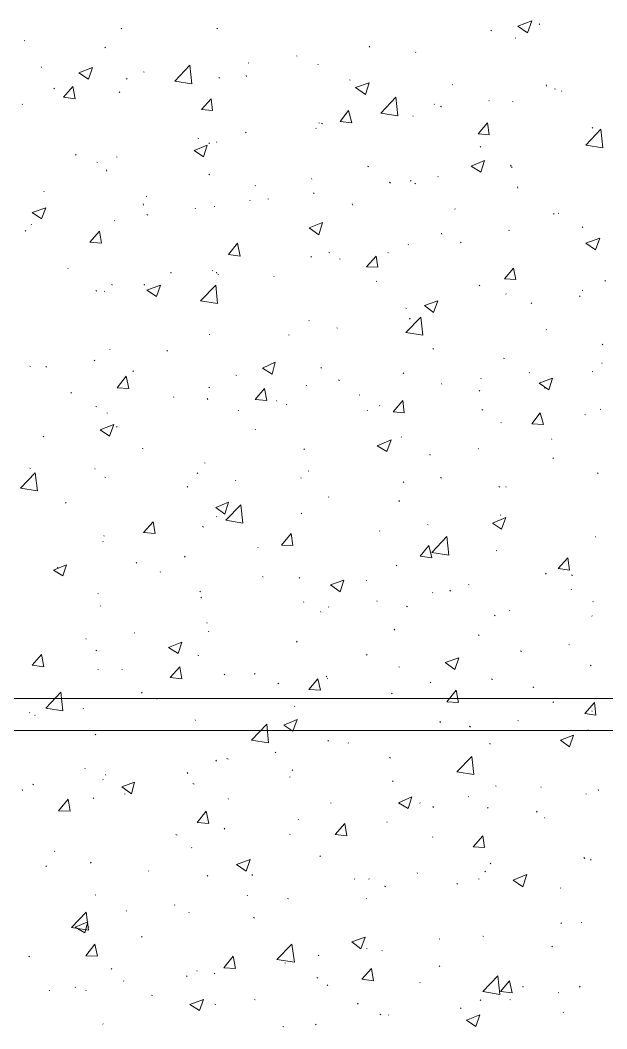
# Model space of a CAD drawing. Header units: millimetres. Extents: x 2928 to 3112, y 1220 to 1280.
# Drawn here: x 2945.226 to 2947.067, y 1246.81 to 1249.974 of the extents above; entities that cross this region are included whole.
import ezdxf

# ---------------------------------------------------------------- set-up
doc = ezdxf.new("R2010")
doc.units = ezdxf.units.MM

msp = doc.modelspace()

# ---------------------------------------------------------------- linework, layer by layer
at = {"color": 253, "linetype": 'Continuous', "lineweight": 5, "true_color": 0x9a9a9a}
for points in [[(2961.2116, 1241.9003), (2942.08633, 1241.9003), (2942.08633, 1247.74538), (2950.25144, 1247.74538), (2950.25144, 1256.61384), (2942.08633, 1256.61384), (2942.08633, 1261.45224), (2961.2116, 1261.45224), (2961.2116, 1249.1904)], [(2941.98633, 1247.84538), (2950.14978, 1247.84538), (2950.14978, 1256.51384), (2941.98633, 1256.51384)]]:
    msp.add_lwpolyline(points, dxfattribs=at)
at = {"color": 92, "linetype": 'Continuous', "lineweight": 13, "true_color": 0x00b800}
for points in [[(2946.78806, 1249.95541), (2946.8314, 1249.97208), (2946.8314, 1249.97208)], [(2946.81806, 1249.93375), (2946.8314, 1249.97208), (2946.8314, 1249.97208)], [(2946.8564, 1249.96041), (2946.85473, 1249.96208), (2946.85473, 1249.96208)], [(2945.54471, 1249.94708), (2945.54304, 1249.94875), (2945.54304, 1249.94875)], [(2945.84472, 1249.94708), (2945.84305, 1249.94875), (2945.84305, 1249.94875)], [(2946.70473, 1249.94041), (2946.70306, 1249.94208), (2946.70306, 1249.94208)], [(2946.78806, 1249.95541), (2946.81806, 1249.93375), (2946.81806, 1249.93375)], [(2945.23971, 1249.90874), (2945.23804, 1249.91041), (2945.23804, 1249.91041)], [(2946.7814, 1249.91708), (2946.77973, 1249.91874), (2946.77973, 1249.91874)], [(2945.49304, 1249.88708), (2945.49138, 1249.88874), (2945.49138, 1249.88874)], [(2946.32306, 1249.88874), (2946.32139, 1249.89208), (2946.32139, 1249.89208)], [(2946.46806, 1249.87208), (2946.46639, 1249.87374), (2946.46639, 1249.87374)], [(2945.71138, 1249.78208), (2945.75805, 1249.83208), (2945.75805, 1249.83208)], [(2945.76471, 1249.77374), (2945.75805, 1249.83208), (2945.75805, 1249.83208)], [(2945.94305, 1249.83874), (2945.94138, 1249.84041), (2945.94138, 1249.84041)], [(2946.09472, 1249.86041), (2946.09305, 1249.86208), (2946.09305, 1249.86208)], [(2946.16139, 1249.83374), (2946.15972, 1249.83541), (2946.15972, 1249.83541)], [(2945.29304, 1249.82541), (2945.29137, 1249.82708), (2945.29137, 1249.82708)], [(2945.40971, 1249.80874), (2945.45304, 1249.82541), (2945.45304, 1249.82541)], [(2945.40971, 1249.80874), (2945.43971, 1249.78874), (2945.43971, 1249.78874)], [(2945.43971, 1249.78874), (2945.45304, 1249.82541), (2945.45304, 1249.82541)], [(2945.61471, 1249.81041), (2945.61305, 1249.81208), (2945.61305, 1249.81208)], [(2945.93638, 1249.79708), (2945.93472, 1249.80041), (2945.93472, 1249.80041)], [(2945.56138, 1249.78874), (2945.55971, 1249.79041), (2945.55971, 1249.79041)], [(2945.71138, 1249.78208), (2945.76471, 1249.77374), (2945.76471, 1249.77374)], [(2945.85138, 1249.79208), (2945.84972, 1249.79374), (2945.84972, 1249.79374)], [(2946.26139, 1249.78541), (2946.25972, 1249.78708), (2946.25972, 1249.78708)], [(2946.27805, 1249.76208), (2946.32139, 1249.77708), (2946.32139, 1249.77708)], [(2946.30972, 1249.74041), (2946.32139, 1249.77708), (2946.32139, 1249.77708)], [(2946.58306, 1249.77041), (2946.58139, 1249.77208), (2946.58139, 1249.77208)], [(2946.87806, 1249.76708), (2946.8764, 1249.77041), (2946.8764, 1249.77041)], [(2945.33304, 1249.75874), (2945.33137, 1249.76041), (2945.33137, 1249.76041)], [(2945.36138, 1249.73208), (2945.39138, 1249.76541), (2945.39138, 1249.76541)], [(2945.39804, 1249.72708), (2945.39138, 1249.76541), (2945.39138, 1249.76541)], [(2945.53804, 1249.74708), (2945.53638, 1249.74874), (2945.53638, 1249.74874)], [(2946.27805, 1249.76208), (2946.30972, 1249.74041), (2946.30972, 1249.74041)], [(2946.9064, 1249.75708), (2946.90306, 1249.75874), (2946.90306, 1249.75874)], [(2946.9264, 1249.75041), (2946.92473, 1249.75208), (2946.92473, 1249.75208)], [(2945.23304, 1249.70874), (2945.23137, 1249.71041), (2945.23137, 1249.71041)], [(2945.36138, 1249.73208), (2945.39804, 1249.72708), (2945.39804, 1249.72708)], [(2945.79471, 1249.69374), (2945.82471, 1249.72708), (2945.82471, 1249.72708)], [(2945.82972, 1249.69041), (2945.82471, 1249.72708), (2945.82471, 1249.72708)], [(2946.35806, 1249.68207), (2946.40472, 1249.73208), (2946.40472, 1249.73208)], [(2946.41139, 1249.67374), (2946.40472, 1249.73208), (2946.40472, 1249.73208)], [(2946.52639, 1249.70874), (2946.52472, 1249.71041), (2946.52472, 1249.71041)], [(2946.69806, 1249.72041), (2946.69639, 1249.72208), (2946.69639, 1249.72208)], [(2946.77306, 1249.71708), (2946.7714, 1249.71874), (2946.7714, 1249.71874)], [(2945.79471, 1249.69374), (2945.82972, 1249.69041), (2945.82972, 1249.69041)], [(2946.22972, 1249.65541), (2946.25639, 1249.69041), (2946.25639, 1249.69041)], [(2946.26639, 1249.65207), (2946.25639, 1249.69041), (2946.25639, 1249.69041)], [(2946.35806, 1249.68207), (2946.41139, 1249.67374), (2946.41139, 1249.67374)], [(2946.54806, 1249.70208), (2946.54473, 1249.70374), (2946.54473, 1249.70374)], [(2946.16472, 1249.65041), (2946.16305, 1249.65207), (2946.16305, 1249.65207)], [(2946.17472, 1249.64874), (2946.17139, 1249.65041), (2946.17139, 1249.65041)], [(2946.22972, 1249.65541), (2946.26639, 1249.65207), (2946.26639, 1249.65207)], [(2946.45972, 1249.67207), (2946.45806, 1249.67374), (2946.45806, 1249.67374)], [(2946.66306, 1249.61707), (2946.69306, 1249.65207), (2946.69306, 1249.65207)], [(2946.69806, 1249.61374), (2946.69306, 1249.65207), (2946.69306, 1249.65207)], [(2945.93472, 1249.62041), (2945.93305, 1249.62207), (2945.93305, 1249.62207)], [(2946.15472, 1249.63374), (2946.15305, 1249.63541), (2946.15305, 1249.63541)], [(2946.66306, 1249.61707), (2946.69806, 1249.61374), (2946.69806, 1249.61374)], [(2947.0014, 1249.58207), (2947.04807, 1249.63207), (2947.04807, 1249.63207)], [(2947.02307, 1249.63541), (2947.0214, 1249.63707), (2947.0214, 1249.63707)], [(2947.05473, 1249.57374), (2947.04807, 1249.63207), (2947.04807, 1249.63207)], [(2945.77138, 1249.56541), (2945.81305, 1249.58207), (2945.81305, 1249.58207)], [(2945.78638, 1249.60207), (2945.78305, 1249.60374), (2945.78305, 1249.60374)], [(2945.80138, 1249.54541), (2945.81305, 1249.58207), (2945.81305, 1249.58207)], [(2945.81971, 1249.58707), (2945.81805, 1249.58874), (2945.81805, 1249.58874)], [(2945.84305, 1249.59041), (2945.84138, 1249.59207), (2945.84138, 1249.59207)], [(2947.0014, 1249.58207), (2947.05473, 1249.57374), (2947.05473, 1249.57374)], [(2945.40138, 1249.55041), (2945.39971, 1249.55207), (2945.39971, 1249.55207)], [(2945.77138, 1249.56541), (2945.80138, 1249.54541), (2945.80138, 1249.54541)], [(2946.67139, 1249.57541), (2946.66973, 1249.57707), (2946.66973, 1249.57707)], [(2945.46804, 1249.52707), (2945.46638, 1249.52874), (2945.46638, 1249.52874)], [(2945.52971, 1249.54374), (2945.52804, 1249.54541), (2945.52804, 1249.54541)], [(2946.64139, 1249.51541), (2946.68306, 1249.53374), (2946.68306, 1249.53374)], [(2946.67139, 1249.49707), (2946.68306, 1249.53374), (2946.68306, 1249.53374)], [(2946.7664, 1249.51541), (2946.76473, 1249.51874), (2946.76473, 1249.51874)], [(2945.49804, 1249.50041), (2945.49638, 1249.50374), (2945.49638, 1249.50374)], [(2945.81971, 1249.48874), (2945.81805, 1249.49041), (2945.81805, 1249.49041)], [(2946.31972, 1249.51374), (2946.31639, 1249.51541), (2946.31639, 1249.51541)], [(2946.64139, 1249.51541), (2946.67139, 1249.49707), (2946.67139, 1249.49707)], [(2946.76973, 1249.51207), (2946.76806, 1249.51374), (2946.76806, 1249.51374)], [(2945.96472, 1249.45374), (2945.96305, 1249.4554), (2945.96305, 1249.4554)], [(2946.14139, 1249.47541), (2946.13972, 1249.47707), (2946.13972, 1249.47707)], [(2946.38806, 1249.46207), (2946.38472, 1249.46541), (2946.38472, 1249.46541)], [(2946.45306, 1249.46874), (2946.45139, 1249.47041), (2946.45139, 1249.47041)], [(2946.46639, 1249.4604), (2946.46472, 1249.46207), (2946.46472, 1249.46207)], [(2946.53806, 1249.48207), (2946.53639, 1249.48374), (2946.53639, 1249.48374)], [(2945.30137, 1249.4354), (2945.29971, 1249.43707), (2945.29971, 1249.43707)], [(2945.62305, 1249.4204), (2945.62138, 1249.42207), (2945.62138, 1249.42207)], [(2946.14805, 1249.4304), (2946.14639, 1249.43207), (2946.14639, 1249.43207)], [(2946.78806, 1249.44707), (2946.7864, 1249.4504), (2946.7864, 1249.4504)], [(2945.61305, 1249.39374), (2945.61138, 1249.39707), (2945.61138, 1249.39707)], [(2945.83638, 1249.38874), (2945.83472, 1249.3904), (2945.83472, 1249.3904)], [(2945.94805, 1249.40707), (2945.94638, 1249.40874), (2945.94638, 1249.40874)], [(2946.00472, 1249.41207), (2946.00305, 1249.41374), (2946.00305, 1249.41374)], [(2946.26972, 1249.39374), (2946.26805, 1249.39707), (2946.26805, 1249.39707)], [(2945.26304, 1249.3704), (2945.30637, 1249.3854), (2945.30637, 1249.3854)], [(2945.26304, 1249.3704), (2945.29304, 1249.3504), (2945.29304, 1249.3504)], [(2945.29304, 1249.3504), (2945.30637, 1249.3854), (2945.30637, 1249.3854)], [(2945.62638, 1249.36207), (2945.62305, 1249.36374), (2945.62305, 1249.36374)], [(2945.77638, 1249.38207), (2945.77471, 1249.38374), (2945.77471, 1249.38374)], [(2946.59139, 1249.3804), (2946.58973, 1249.38207), (2946.58973, 1249.38207)], [(2946.9014, 1249.3654), (2946.89973, 1249.36707), (2946.89973, 1249.36707)], [(2946.9164, 1249.36707), (2946.91473, 1249.36874), (2946.91473, 1249.36874)], [(2945.26137, 1249.33207), (2945.25971, 1249.33374), (2945.25971, 1249.33374)], [(2945.52304, 1249.34374), (2945.52138, 1249.3454), (2945.52138, 1249.3454)], [(2946.13305, 1249.32207), (2946.17472, 1249.33874), (2946.17472, 1249.33874)], [(2946.16305, 1249.3004), (2946.17472, 1249.33874), (2946.17472, 1249.33874)], [(2945.24304, 1249.31207), (2945.24137, 1249.31374), (2945.24137, 1249.31374)], [(2945.44471, 1249.27707), (2945.47471, 1249.31207), (2945.47471, 1249.31207)], [(2945.48138, 1249.27374), (2945.47471, 1249.31207), (2945.47471, 1249.31207)], [(2946.13305, 1249.32207), (2946.16305, 1249.3004), (2946.16305, 1249.3004)], [(2946.54973, 1249.30207), (2946.54806, 1249.3054), (2946.54806, 1249.3054)], [(2946.7614, 1249.31374), (2946.75806, 1249.3154), (2946.75806, 1249.3154)], [(2946.9914, 1249.32374), (2946.98973, 1249.3254), (2946.98973, 1249.3254)], [(2945.44471, 1249.27707), (2945.48138, 1249.27374), (2945.48138, 1249.27374)], [(2945.87972, 1249.23874), (2945.90805, 1249.27374), (2945.90805, 1249.27374)], [(2945.91638, 1249.23374), (2945.90805, 1249.27374), (2945.90805, 1249.27374)], [(2946.44472, 1249.26874), (2946.44306, 1249.2704), (2946.44306, 1249.2704)], [(2946.60973, 1249.2754), (2946.60806, 1249.27707), (2946.60806, 1249.27707)], [(2947.0014, 1249.27374), (2947.04473, 1249.2904), (2947.04473, 1249.2904)], [(2947.0014, 1249.27374), (2947.0314, 1249.25374), (2947.0314, 1249.25374)], [(2947.0314, 1249.25374), (2947.04473, 1249.2904), (2947.04473, 1249.2904)], [(2945.87972, 1249.23874), (2945.91638, 1249.23374), (2945.91638, 1249.23374)], [(2946.13972, 1249.2304), (2946.13805, 1249.23207), (2946.13805, 1249.23207)], [(2946.19805, 1249.24374), (2946.19472, 1249.2454), (2946.19472, 1249.2454)], [(2946.31306, 1249.2004), (2946.34306, 1249.23374), (2946.34306, 1249.23374)], [(2946.34806, 1249.19873), (2946.34306, 1249.23374), (2946.34306, 1249.23374)], [(2946.38139, 1249.24374), (2946.37972, 1249.2454), (2946.37972, 1249.2454)], [(2946.22972, 1249.22373), (2946.22805, 1249.2254), (2946.22805, 1249.2254)], [(2946.31306, 1249.2004), (2946.34806, 1249.19873), (2946.34806, 1249.19873)], [(2945.37638, 1249.19373), (2945.37471, 1249.1954), (2945.37471, 1249.1954)], [(2945.69971, 1249.1804), (2945.69805, 1249.18373), (2945.69805, 1249.18373)], [(2945.82972, 1249.18707), (2945.82805, 1249.18873), (2945.82805, 1249.18873)], [(2945.84305, 1249.1804), (2945.84138, 1249.18373), (2945.84138, 1249.18373)], [(2945.84805, 1249.1754), (2945.84638, 1249.17707), (2945.84638, 1249.17707)], [(2946.02305, 1249.16873), (2946.02138, 1249.1704), (2946.02138, 1249.1704)], [(2946.74639, 1249.16207), (2946.77473, 1249.1954), (2946.77473, 1249.1954)], [(2946.7814, 1249.1604), (2946.77473, 1249.1954), (2946.77473, 1249.1954)], [(2945.51471, 1249.14207), (2945.51304, 1249.1454), (2945.51304, 1249.1454)], [(2945.61638, 1249.14207), (2945.61471, 1249.1454), (2945.61471, 1249.1454)], [(2945.62305, 1249.12707), (2945.66638, 1249.14207), (2945.66638, 1249.14207)], [(2945.65305, 1249.10707), (2945.66638, 1249.14207), (2945.66638, 1249.14207)], [(2945.79138, 1249.09373), (2945.83972, 1249.14207), (2945.83972, 1249.14207)], [(2945.84472, 1249.0854), (2945.83972, 1249.14207), (2945.83972, 1249.14207)], [(2946.34472, 1249.15373), (2946.34306, 1249.1554), (2946.34306, 1249.1554)], [(2946.66806, 1249.1404), (2946.66639, 1249.14207), (2946.66639, 1249.14207)], [(2946.74639, 1249.16207), (2946.7814, 1249.1604), (2946.7814, 1249.1604)], [(2947.06307, 1249.1554), (2947.0614, 1249.15707), (2947.0614, 1249.15707)], [(2945.46638, 1249.12373), (2945.46304, 1249.1254), (2945.46304, 1249.1254)], [(2945.49138, 1249.12207), (2945.48971, 1249.12373), (2945.48971, 1249.12373)], [(2945.62305, 1249.12707), (2945.65305, 1249.10707), (2945.65305, 1249.10707)], [(2946.75139, 1249.11373), (2946.74973, 1249.1154), (2946.74973, 1249.1154)], [(2946.98306, 1249.10707), (2946.9814, 1249.10873), (2946.9814, 1249.10873)], [(2946.9914, 1249.1254), (2946.98973, 1249.12707), (2946.98973, 1249.12707)], [(2945.79138, 1249.09373), (2945.84472, 1249.0854), (2945.84472, 1249.0854)], [(2946.49472, 1249.07873), (2946.53639, 1249.09373), (2946.53639, 1249.09373)], [(2946.49472, 1249.07873), (2946.52306, 1249.05707), (2946.52306, 1249.05707)], [(2946.52306, 1249.05707), (2946.53639, 1249.09373), (2946.53639, 1249.09373)], [(2946.8314, 1249.0854), (2946.82973, 1249.08707), (2946.82973, 1249.08707)], [(2946.43806, 1249.06873), (2946.43639, 1249.0704), (2946.43639, 1249.0704)], [(2946.43639, 1248.99373), (2946.48306, 1249.04207), (2946.48306, 1249.04207)], [(2946.48972, 1248.9854), (2946.48306, 1249.04207), (2946.48306, 1249.04207)], [(2946.13305, 1249.0304), (2946.13139, 1249.03207), (2946.13139, 1249.03207)], [(2946.44972, 1249.0354), (2946.44806, 1249.03873), (2946.44806, 1249.03873)], [(2945.82138, 1248.98706), (2945.81971, 1248.98873), (2945.81971, 1248.98873)], [(2946.06972, 1248.9854), (2946.06805, 1248.98706), (2946.06805, 1248.98706)], [(2946.22139, 1249.00707), (2946.21972, 1249.00873), (2946.21972, 1249.00873)], [(2946.43639, 1248.99373), (2946.48972, 1248.9854), (2946.48972, 1248.9854)], [(2946.87806, 1249.00207), (2946.8764, 1249.00373), (2946.8764, 1249.00373)], [(2947.05473, 1248.9554), (2947.05307, 1248.95706), (2947.05307, 1248.95706)], [(2945.50804, 1248.9404), (2945.50638, 1248.94206), (2945.50638, 1248.94206)], [(2945.68805, 1248.9354), (2945.68638, 1248.93706), (2945.68638, 1248.93706)], [(2946.52306, 1248.94206), (2946.52139, 1248.94373), (2946.52139, 1248.94373)], [(2945.25804, 1248.88706), (2945.25637, 1248.88873), (2945.25637, 1248.88873)], [(2945.30804, 1248.8854), (2945.30637, 1248.88706), (2945.30637, 1248.88706)], [(2945.45971, 1248.9054), (2945.45804, 1248.90706), (2945.45804, 1248.90706)], [(2945.98638, 1248.88206), (2946.02638, 1248.9004), (2946.02638, 1248.9004)], [(2946.01638, 1248.86373), (2946.02638, 1248.9004), (2946.02638, 1248.9004)], [(2946.17139, 1248.88206), (2946.16972, 1248.88373), (2946.16972, 1248.88373)], [(2946.74639, 1248.91206), (2946.74306, 1248.91373), (2946.74306, 1248.91373)], [(2947.05307, 1248.89706), (2947.0514, 1248.89873), (2947.0514, 1248.89873)], [(2945.52971, 1248.8204), (2945.55804, 1248.85706), (2945.55804, 1248.85706)], [(2945.56638, 1248.81873), (2945.55804, 1248.85706), (2945.55804, 1248.85706)], [(2945.58138, 1248.87206), (2945.57971, 1248.87373), (2945.57971, 1248.87373)], [(2945.90472, 1248.85873), (2945.90305, 1248.8604), (2945.90305, 1248.8604)], [(2945.98638, 1248.88206), (2946.01638, 1248.86373), (2946.01638, 1248.86373)], [(2946.42972, 1248.8654), (2946.42806, 1248.86706), (2946.42806, 1248.86706)], [(2946.82473, 1248.86706), (2946.82306, 1248.86873), (2946.82306, 1248.86873)], [(2947.02307, 1248.8704), (2947.0214, 1248.87206), (2947.0214, 1248.87206)], [(2945.52971, 1248.8204), (2945.56638, 1248.81873), (2945.56638, 1248.81873)], [(2945.81971, 1248.8204), (2945.81805, 1248.82206), (2945.81805, 1248.82206)], [(2946.12472, 1248.82706), (2946.12305, 1248.82873), (2946.12305, 1248.82873)], [(2946.22805, 1248.84373), (2946.22472, 1248.8454), (2946.22472, 1248.8454)], [(2946.54973, 1248.83206), (2946.54806, 1248.83373), (2946.54806, 1248.83373)], [(2946.67306, 1248.84873), (2946.67139, 1248.8504), (2946.67139, 1248.8504)], [(2946.85473, 1248.8354), (2946.8964, 1248.8504), (2946.8964, 1248.8504)], [(2946.85473, 1248.8354), (2946.88473, 1248.81373), (2946.88473, 1248.81373)], [(2946.87306, 1248.81873), (2946.8714, 1248.8204), (2946.8714, 1248.8204)], [(2946.88473, 1248.81373), (2946.8964, 1248.8504), (2946.8964, 1248.8504)], [(2945.38638, 1248.80373), (2945.38471, 1248.8054), (2945.38471, 1248.8054)], [(2945.70805, 1248.7904), (2945.70638, 1248.79206), (2945.70638, 1248.79206)], [(2945.96305, 1248.78373), (2945.99305, 1248.81873), (2945.99305, 1248.81873)], [(2945.99972, 1248.7804), (2945.99305, 1248.81873), (2945.99305, 1248.81873)], [(2946.29139, 1248.79706), (2946.28972, 1248.79873), (2946.28972, 1248.79873)], [(2946.66806, 1248.8104), (2946.66639, 1248.81206), (2946.66639, 1248.81206)], [(2945.46638, 1248.76039), (2945.46304, 1248.76206), (2945.46304, 1248.76206)], [(2945.81471, 1248.78373), (2945.81305, 1248.78706), (2945.81305, 1248.78706)], [(2945.96305, 1248.78373), (2945.99972, 1248.7804), (2945.99972, 1248.7804)], [(2946.03138, 1248.77873), (2946.02972, 1248.7804), (2946.02972, 1248.7804)], [(2946.06305, 1248.76706), (2946.06139, 1248.76873), (2946.06139, 1248.76873)], [(2946.35472, 1248.76373), (2946.35306, 1248.7654), (2946.35306, 1248.7654)], [(2946.39639, 1248.74539), (2946.42639, 1248.7804), (2946.42639, 1248.7804)], [(2946.43139, 1248.74206), (2946.42639, 1248.7804), (2946.42639, 1248.7804)], [(2945.49971, 1248.74039), (2945.49804, 1248.74206), (2945.49804, 1248.74206)], [(2945.91138, 1248.74873), (2945.90972, 1248.75039), (2945.90972, 1248.75039)], [(2946.31639, 1248.74873), (2946.31472, 1248.75039), (2946.31472, 1248.75039)], [(2946.39639, 1248.74539), (2946.43139, 1248.74206), (2946.43139, 1248.74206)], [(2946.67806, 1248.75039), (2946.67473, 1248.75206), (2946.67473, 1248.75206)], [(2946.8314, 1248.70706), (2946.85806, 1248.74206), (2946.85806, 1248.74206)], [(2946.86806, 1248.70539), (2946.85806, 1248.74206), (2946.85806, 1248.74206)], [(2946.99973, 1248.73539), (2946.99807, 1248.73706), (2946.99807, 1248.73706)], [(2947.04807, 1248.75206), (2947.0464, 1248.75373), (2947.0464, 1248.75373)], [(2945.47638, 1248.68873), (2945.51971, 1248.70539), (2945.51971, 1248.70539)], [(2945.50638, 1248.66873), (2945.51971, 1248.70539), (2945.51971, 1248.70539)], [(2945.52971, 1248.69706), (2945.52804, 1248.69873), (2945.52804, 1248.69873)], [(2946.73639, 1248.71039), (2946.73473, 1248.71206), (2946.73473, 1248.71206)], [(2946.8314, 1248.70706), (2946.86806, 1248.70539), (2946.86806, 1248.70539)], [(2945.29971, 1248.66706), (2945.29804, 1248.66873), (2945.29804, 1248.66873)], [(2945.47638, 1248.68873), (2945.50638, 1248.66873), (2945.50638, 1248.66873)], [(2945.96472, 1248.68873), (2945.96305, 1248.69039), (2945.96305, 1248.69039)], [(2946.42306, 1248.66539), (2946.42139, 1248.66706), (2946.42139, 1248.66706)], [(2945.61138, 1248.62873), (2945.60805, 1248.63039), (2945.60805, 1248.63039)], [(2946.34639, 1248.63873), (2946.38972, 1248.65706), (2946.38972, 1248.65706)], [(2946.34639, 1248.63873), (2946.37639, 1248.62039), (2946.37639, 1248.62039)], [(2946.37639, 1248.62039), (2946.38972, 1248.65706), (2946.38972, 1248.65706)], [(2946.66473, 1248.62873), (2946.66306, 1248.63039), (2946.66306, 1248.63039)], [(2946.89473, 1248.65873), (2946.89306, 1248.66039), (2946.89306, 1248.66039)], [(2946.11805, 1248.62706), (2946.11639, 1248.62873), (2946.11639, 1248.62873)], [(2946.51306, 1248.60873), (2946.51139, 1248.61206), (2946.51139, 1248.61206)], [(2946.89973, 1248.59873), (2946.89806, 1248.60039), (2946.89806, 1248.60039)], [(2945.25804, 1248.56706), (2945.25637, 1248.56873), (2945.25637, 1248.56873)], [(2945.46138, 1248.56539), (2945.45971, 1248.56706), (2945.45971, 1248.56706)], [(2945.80638, 1248.58373), (2945.80471, 1248.58539), (2945.80471, 1248.58539)], [(2945.22637, 1248.50539), (2945.27304, 1248.55373), (2945.27304, 1248.55373)], [(2945.27971, 1248.49706), (2945.27304, 1248.55373), (2945.27304, 1248.55373)], [(2945.49304, 1248.53873), (2945.49138, 1248.54039), (2945.49138, 1248.54039)], [(2945.78305, 1248.55206), (2945.78138, 1248.55373), (2945.78138, 1248.55373)], [(2946.10805, 1248.53706), (2946.10639, 1248.53873), (2946.10639, 1248.53873)], [(2946.13139, 1248.55873), (2946.12972, 1248.56039), (2946.12972, 1248.56039)], [(2946.54806, 1248.53706), (2946.54473, 1248.53873), (2946.54473, 1248.53873)], [(2947.03973, 1248.55206), (2947.03807, 1248.55373), (2947.03807, 1248.55373)], [(2945.22637, 1248.50539), (2945.27971, 1248.49706), (2945.27971, 1248.49706)], [(2945.75138, 1248.50872), (2945.74971, 1248.51039), (2945.74971, 1248.51039)], [(2945.90305, 1248.52872), (2945.90138, 1248.53039), (2945.90138, 1248.53039)], [(2946.42972, 1248.52372), (2946.42806, 1248.52539), (2946.42806, 1248.52539)], [(2946.73139, 1248.50872), (2946.72806, 1248.51039), (2946.72806, 1248.51039)], [(2946.75139, 1248.50872), (2946.74973, 1248.51039), (2946.74973, 1248.51039)], [(2946.19472, 1248.47706), (2946.19305, 1248.47872), (2946.19305, 1248.47872)], [(2945.36971, 1248.45872), (2945.36804, 1248.46039), (2945.36804, 1248.46039)], [(2945.83972, 1248.44539), (2945.87972, 1248.46206), (2945.87972, 1248.46206)], [(2945.83972, 1248.44539), (2945.86805, 1248.42372), (2945.86805, 1248.42372)], [(2945.86805, 1248.42372), (2945.87972, 1248.46206), (2945.87972, 1248.46206)], [(2945.87138, 1248.40539), (2945.91805, 1248.45372), (2945.91805, 1248.45372)], [(2945.92472, 1248.39539), (2945.91805, 1248.45372), (2945.91805, 1248.45372)], [(2946.41639, 1248.46372), (2946.41472, 1248.46706), (2946.41472, 1248.46706)], [(2945.84305, 1248.41539), (2945.84138, 1248.41706), (2945.84138, 1248.41706)], [(2946.10972, 1248.42539), (2946.10805, 1248.42706), (2946.10805, 1248.42706)], [(2946.70806, 1248.39539), (2946.74973, 1248.41372), (2946.74973, 1248.41372)], [(2946.73473, 1248.42039), (2946.73306, 1248.42206), (2946.73306, 1248.42206)], [(2946.73639, 1248.37706), (2946.74973, 1248.41372), (2946.74973, 1248.41372)], [(2945.61305, 1248.36706), (2945.64305, 1248.40039), (2945.64305, 1248.40039)], [(2945.64971, 1248.36372), (2945.64305, 1248.40039), (2945.64305, 1248.40039)], [(2945.80138, 1248.38372), (2945.79805, 1248.38539), (2945.79805, 1248.38539)], [(2945.87138, 1248.40539), (2945.92472, 1248.39539), (2945.92472, 1248.39539)], [(2946.50639, 1248.39039), (2946.50472, 1248.39206), (2946.50472, 1248.39206)], [(2946.70806, 1248.39539), (2946.73639, 1248.37706), (2946.73639, 1248.37706)], [(2945.48971, 1248.35539), (2945.48804, 1248.35706), (2945.48804, 1248.35706)], [(2945.61305, 1248.36706), (2945.64971, 1248.36372), (2945.64971, 1248.36372)], [(2946.04638, 1248.32706), (2946.07639, 1248.36372), (2946.07639, 1248.36372)], [(2946.08139, 1248.32539), (2946.07639, 1248.36372), (2946.07639, 1248.36372)], [(2946.35472, 1248.37039), (2946.35306, 1248.37206), (2946.35306, 1248.37206)], [(2946.51806, 1248.30372), (2946.56473, 1248.35372), (2946.56473, 1248.35372)], [(2946.57139, 1248.29539), (2946.56473, 1248.35372), (2946.56473, 1248.35372)], [(2947.03307, 1248.35206), (2947.0314, 1248.35372), (2947.0314, 1248.35372)], [(2945.48638, 1248.33706), (2945.48471, 1248.33872), (2945.48471, 1248.33872)], [(2945.97305, 1248.31872), (2945.97138, 1248.32039), (2945.97138, 1248.32039)], [(2946.04638, 1248.32706), (2946.08139, 1248.32539), (2946.08139, 1248.32539)], [(2946.48139, 1248.29205), (2946.50806, 1248.32539), (2946.50806, 1248.32539)], [(2946.51806, 1248.28705), (2946.50806, 1248.32539), (2946.50806, 1248.32539)], [(2945.74305, 1248.28872), (2945.74138, 1248.29205), (2945.74138, 1248.29205)], [(2946.48139, 1248.29205), (2946.51806, 1248.28705), (2946.51806, 1248.28705)], [(2946.51806, 1248.30372), (2946.57139, 1248.29539), (2946.57139, 1248.29539)], [(2946.72139, 1248.30872), (2946.71973, 1248.31039), (2946.71973, 1248.31039)], [(2946.91473, 1248.25372), (2946.94473, 1248.28705), (2946.94473, 1248.28705)], [(2946.94973, 1248.24872), (2946.94473, 1248.28705), (2946.94473, 1248.28705)], [(2945.32971, 1248.24872), (2945.37138, 1248.26539), (2945.37138, 1248.26539)], [(2945.34471, 1248.25539), (2945.34137, 1248.25705), (2945.34137, 1248.25705)], [(2945.35971, 1248.23039), (2945.37138, 1248.26539), (2945.37138, 1248.26539)], [(2945.59138, 1248.27039), (2945.58971, 1248.27205), (2945.58971, 1248.27205)], [(2946.40806, 1248.26205), (2946.40639, 1248.26372), (2946.40639, 1248.26372)], [(2946.91473, 1248.25372), (2946.94973, 1248.24872), (2946.94973, 1248.24872)], [(2945.32971, 1248.24872), (2945.35971, 1248.23039), (2945.35971, 1248.23039)], [(2945.66638, 1248.24205), (2945.66471, 1248.24372), (2945.66471, 1248.24372)], [(2945.98805, 1248.22705), (2945.98638, 1248.22872), (2945.98638, 1248.22872)], [(2946.10305, 1248.22372), (2946.10139, 1248.22539), (2946.10139, 1248.22539)], [(2946.8764, 1248.23539), (2946.87473, 1248.23872), (2946.87473, 1248.23872)], [(2946.95973, 1248.23205), (2946.9564, 1248.23372), (2946.9564, 1248.23372)], [(2946.19972, 1248.20205), (2946.24139, 1248.21705), (2946.24139, 1248.21705)], [(2946.19972, 1248.20205), (2946.22972, 1248.18039), (2946.22972, 1248.18039)], [(2946.22972, 1248.18039), (2946.24139, 1248.21705), (2946.24139, 1248.21705)], [(2946.31306, 1248.21539), (2946.31139, 1248.21705), (2946.31139, 1248.21705)], [(2946.63473, 1248.20205), (2946.63306, 1248.20372), (2946.63306, 1248.20372)], [(2946.9564, 1248.18705), (2946.95473, 1248.18872), (2946.95473, 1248.18872)], [(2945.47138, 1248.17372), (2945.46971, 1248.17539), (2945.46971, 1248.17539)], [(2945.79138, 1248.18039), (2945.78971, 1248.18205), (2945.78971, 1248.18205)], [(2945.79471, 1248.16205), (2945.79305, 1248.16372), (2945.79305, 1248.16372)], [(2946.52139, 1248.17705), (2946.51972, 1248.17872), (2946.51972, 1248.17872)], [(2946.57639, 1248.18205), (2946.57473, 1248.18539), (2946.57473, 1248.18539)], [(2945.47804, 1248.13539), (2945.47638, 1248.13705), (2945.47638, 1248.13705)], [(2946.11639, 1248.14705), (2946.11472, 1248.14872), (2946.11472, 1248.14872)], [(2946.19472, 1248.13205), (2946.19305, 1248.13372), (2946.19305, 1248.13372)], [(2946.34639, 1248.15039), (2946.34472, 1248.15205), (2946.34472, 1248.15205)], [(2946.44139, 1248.13372), (2946.43806, 1248.13539), (2946.43806, 1248.13539)], [(2947.02473, 1248.14872), (2947.02307, 1248.15039), (2947.02307, 1248.15039)], [(2946.16972, 1248.11705), (2946.16805, 1248.11872), (2946.16805, 1248.11872)], [(2946.71639, 1248.10539), (2946.71473, 1248.10705), (2946.71473, 1248.10705)], [(2946.76306, 1248.12039), (2946.7614, 1248.12205), (2946.7614, 1248.12205)], [(2947.0214, 1248.10372), (2947.01973, 1248.10539), (2947.01973, 1248.10539)], [(2945.81305, 1248.08205), (2945.81138, 1248.08372), (2945.81138, 1248.08372)], [(2946.40139, 1248.06038), (2946.39972, 1248.06372), (2946.39972, 1248.06372)], [(2945.43304, 1248.03205), (2945.43138, 1248.03372), (2945.43138, 1248.03372)], [(2945.58471, 1248.05038), (2945.58304, 1248.05205), (2945.58304, 1248.05205)], [(2945.81805, 1248.05538), (2945.81638, 1248.05705), (2945.81638, 1248.05705)], [(2946.66639, 1248.04372), (2946.66473, 1248.04538), (2946.66473, 1248.04538)], [(2945.46638, 1247.99538), (2945.46304, 1247.99705), (2945.46304, 1247.99705)], [(2945.69138, 1248.00538), (2945.73305, 1248.02205), (2945.73305, 1248.02205)], [(2945.69138, 1248.00538), (2945.72138, 1247.98705), (2945.72138, 1247.98705)], [(2945.72138, 1247.98705), (2945.73305, 1248.02205), (2945.73305, 1248.02205)], [(2946.09472, 1248.02205), (2946.09305, 1248.02538), (2946.09305, 1248.02538)], [(2946.94973, 1248.01372), (2946.94806, 1248.01538), (2946.94806, 1248.01538)], [(2945.26304, 1247.95038), (2945.29304, 1247.98372), (2945.29304, 1247.98372)], [(2945.29971, 1247.94538), (2945.29304, 1247.98372), (2945.29304, 1247.98372)], [(2945.78638, 1247.98038), (2945.78305, 1247.98205), (2945.78305, 1247.98205)], [(2946.31472, 1247.98205), (2946.31306, 1247.98372), (2946.31306, 1247.98372)], [(2946.55973, 1247.95872), (2946.60306, 1247.97372), (2946.60306, 1247.97372)], [(2946.58973, 1247.93705), (2946.60306, 1247.97372), (2946.60306, 1247.97372)], [(2946.79973, 1247.99372), (2946.7964, 1247.99538), (2946.7964, 1247.99538)], [(2945.26304, 1247.95038), (2945.29971, 1247.94538), (2945.29971, 1247.94538)], [(2945.47138, 1247.93538), (2945.46971, 1247.93705), (2945.46971, 1247.93705)], [(2945.54638, 1247.93538), (2945.54471, 1247.93705), (2945.54471, 1247.93705)], [(2945.69638, 1247.91205), (2945.72638, 1247.94538), (2945.72638, 1247.94538)], [(2945.73305, 1247.90705), (2945.72638, 1247.94538), (2945.72638, 1247.94538)], [(2946.41639, 1247.94372), (2946.41472, 1247.94538), (2946.41472, 1247.94538)], [(2946.55973, 1247.95872), (2946.58973, 1247.93705), (2946.58973, 1247.93705)], [(2947.01807, 1247.94872), (2947.0164, 1247.95038), (2947.0164, 1247.95038)], [(2945.69638, 1247.91205), (2945.73305, 1247.90705), (2945.73305, 1247.90705)], [(2945.86805, 1247.92038), (2945.86638, 1247.92205), (2945.86638, 1247.92205)], [(2945.96305, 1247.92205), (2945.96138, 1247.92372), (2945.96138, 1247.92372)], [(2946.13139, 1247.87372), (2946.15972, 1247.90705), (2946.15972, 1247.90705)], [(2946.16805, 1247.87205), (2946.15972, 1247.90705), (2946.15972, 1247.90705)], [(2946.18805, 1247.91372), (2946.18639, 1247.91538), (2946.18639, 1247.91538)], [(2946.19139, 1247.90705), (2946.18972, 1247.90872), (2946.18972, 1247.90872)], [(2946.70806, 1247.90538), (2946.70473, 1247.90705), (2946.70473, 1247.90705)], [(2946.03805, 1247.89205), (2946.03472, 1247.89372), (2946.03472, 1247.89372)], [(2946.13139, 1247.87372), (2946.16805, 1247.87205), (2946.16805, 1247.87205)], [(2946.51472, 1247.89538), (2946.51306, 1247.89705), (2946.51306, 1247.89705)], [(2946.56473, 1247.83538), (2946.59473, 1247.87205), (2946.59473, 1247.87205)], [(2946.60139, 1247.83372), (2946.59473, 1247.87205), (2946.59473, 1247.87205)], [(2946.83806, 1247.88038), (2946.83473, 1247.88205), (2946.83473, 1247.88205)], [(2945.30637, 1247.81538), (2945.35304, 1247.86538), (2945.35304, 1247.86538)], [(2945.35971, 1247.80705), (2945.35304, 1247.86538), (2945.35304, 1247.86538)], [(2945.60805, 1247.86205), (2945.60638, 1247.86538), (2945.60638, 1247.86538)], [(2945.65471, 1247.84372), (2945.65305, 1247.84538), (2945.65305, 1247.84538)], [(2946.39306, 1247.86038), (2946.39139, 1247.86205), (2946.39139, 1247.86205)], [(2945.30637, 1247.81538), (2945.35971, 1247.80705), (2945.35971, 1247.80705)], [(2945.42471, 1247.81371), (2945.42304, 1247.81538), (2945.42304, 1247.81538)], [(2946.08805, 1247.82038), (2946.08639, 1247.82205), (2946.08639, 1247.82205)], [(2946.56473, 1247.83538), (2946.60139, 1247.83372), (2946.60139, 1247.83372)], [(2946.89973, 1247.83372), (2946.89806, 1247.83538), (2946.89806, 1247.83538)], [(2946.99807, 1247.79871), (2947.02807, 1247.83372), (2947.02807, 1247.83372)], [(2947.0214, 1247.80538), (2947.01973, 1247.80705), (2947.01973, 1247.80705)], [(2947.03307, 1247.79371), (2947.02807, 1247.83372), (2947.02807, 1247.83372)], [(2945.25637, 1247.80038), (2945.25471, 1247.80205), (2945.25471, 1247.80205)], [(2945.27304, 1247.79205), (2945.27137, 1247.79371), (2945.27137, 1247.79371)], [(2945.77638, 1247.77705), (2945.77471, 1247.77871), (2945.77471, 1247.77871)], [(2946.05305, 1247.76205), (2946.09472, 1247.78038), (2946.09472, 1247.78038)], [(2946.08139, 1247.74371), (2946.09472, 1247.78038), (2946.09472, 1247.78038)], [(2946.78973, 1247.77538), (2946.78806, 1247.77705), (2946.78806, 1247.77705)], [(2946.99807, 1247.79871), (2947.03307, 1247.79371), (2947.03307, 1247.79371)], [(2945.95138, 1247.71538), (2945.99972, 1247.76538), (2945.99972, 1247.76538)], [(2946.00472, 1247.70705), (2945.99972, 1247.76538), (2945.99972, 1247.76538)], [(2946.05305, 1247.76205), (2946.08139, 1247.74371), (2946.08139, 1247.74371)], [(2946.54473, 1247.77038), (2946.54306, 1247.77371), (2946.54306, 1247.77371)], [(2946.63973, 1247.75538), (2946.63639, 1247.75871), (2946.63639, 1247.75871)], [(2947.00973, 1247.74538), (2947.00807, 1247.74705), (2947.00807, 1247.74705)], [(2945.46304, 1247.73205), (2945.46138, 1247.73371), (2945.46138, 1247.73371)], [(2945.95138, 1247.71538), (2946.00472, 1247.70705), (2946.00472, 1247.70705)], [(2946.19305, 1247.71205), (2946.19139, 1247.71371), (2946.19139, 1247.71371)], [(2946.9214, 1247.71538), (2946.96306, 1247.73038), (2946.96306, 1247.73038)], [(2946.9214, 1247.71538), (2946.94973, 1247.69371), (2946.94973, 1247.69371)], [(2946.94973, 1247.69371), (2946.96306, 1247.73038), (2946.96306, 1247.73038)], [(2946.25639, 1247.70538), (2946.25472, 1247.70705), (2946.25472, 1247.70705)], [(2946.70139, 1247.70205), (2946.69973, 1247.70538), (2946.69973, 1247.70538)], [(2945.84138, 1247.64871), (2945.83972, 1247.65205), (2945.83972, 1247.65205)], [(2945.87805, 1247.65538), (2945.87472, 1247.65705), (2945.87472, 1247.65705)], [(2946.02805, 1247.67538), (2946.02638, 1247.67705), (2946.02638, 1247.67705)], [(2946.38806, 1247.65871), (2946.38472, 1247.66038), (2946.38472, 1247.66038)], [(2946.59639, 1247.61538), (2946.64306, 1247.66371), (2946.64306, 1247.66371)], [(2946.64973, 1247.60705), (2946.64306, 1247.66371), (2946.64306, 1247.66371)], [(2945.42971, 1247.62538), (2945.42804, 1247.62705), (2945.42804, 1247.62705)], [(2946.08139, 1247.62038), (2946.07972, 1247.62205), (2946.07972, 1247.62205)], [(2945.48638, 1247.59038), (2945.48471, 1247.59204), (2945.48471, 1247.59204)], [(2945.49471, 1247.60538), (2945.49304, 1247.60705), (2945.49304, 1247.60705)], [(2945.75138, 1247.61038), (2945.74971, 1247.61371), (2945.74971, 1247.61371)], [(2946.07305, 1247.59871), (2946.07139, 1247.60038), (2946.07139, 1247.60038)], [(2946.39639, 1247.58538), (2946.39472, 1247.58704), (2946.39472, 1247.58704)], [(2946.59639, 1247.61538), (2946.64973, 1247.60705), (2946.64973, 1247.60705)], [(2945.23304, 1247.55704), (2945.23137, 1247.56038), (2945.23137, 1247.56038)], [(2945.26804, 1247.57538), (2945.26471, 1247.57704), (2945.26471, 1247.57704)], [(2945.54471, 1247.56871), (2945.58471, 1247.58371), (2945.58471, 1247.58371)], [(2945.54471, 1247.56871), (2945.57471, 1247.54704), (2945.57471, 1247.54704)], [(2945.57471, 1247.54704), (2945.58471, 1247.58371), (2945.58471, 1247.58371)], [(2945.77138, 1247.57704), (2945.76805, 1247.57871), (2945.76805, 1247.57871)], [(2946.71973, 1247.57038), (2946.71806, 1247.57204), (2946.71806, 1247.57204)], [(2946.8614, 1247.56704), (2946.85973, 1247.56871), (2946.85973, 1247.56871)], [(2947.0414, 1247.55704), (2947.03973, 1247.56038), (2947.03973, 1247.56038)], [(2945.34637, 1247.49371), (2945.37638, 1247.53038), (2945.37638, 1247.53038)], [(2945.38304, 1247.49204), (2945.37638, 1247.53038), (2945.37638, 1247.53038)], [(2945.45638, 1247.53204), (2945.45471, 1247.53371), (2945.45471, 1247.53371)], [(2945.55471, 1247.54538), (2945.55304, 1247.54704), (2945.55304, 1247.54704)], [(2945.87972, 1247.53038), (2945.87805, 1247.53204), (2945.87805, 1247.53204)], [(2946.41306, 1247.51871), (2946.45472, 1247.53704), (2946.45472, 1247.53704)], [(2946.44306, 1247.50038), (2946.45472, 1247.53704), (2946.45472, 1247.53704)], [(2946.63306, 1247.53704), (2946.63139, 1247.53871), (2946.63139, 1247.53871)], [(2947.00307, 1247.54538), (2947.0014, 1247.54704), (2947.0014, 1247.54704)], [(2945.34637, 1247.49371), (2945.38304, 1247.49204), (2945.38304, 1247.49204)], [(2945.78138, 1247.45704), (2945.80971, 1247.49204), (2945.80971, 1247.49204)], [(2945.81805, 1247.45371), (2945.80971, 1247.49204), (2945.80971, 1247.49204)], [(2946.20139, 1247.51704), (2946.19972, 1247.51871), (2946.19972, 1247.51871)], [(2946.41306, 1247.51871), (2946.44306, 1247.50038), (2946.44306, 1247.50038)], [(2946.48139, 1247.51704), (2946.47972, 1247.51871), (2946.47972, 1247.51871)], [(2946.52306, 1247.50371), (2946.52139, 1247.50704), (2946.52139, 1247.50704)], [(2946.69473, 1247.50204), (2946.69306, 1247.50371), (2946.69306, 1247.50371)], [(2946.84806, 1247.48871), (2946.8464, 1247.49204), (2946.8464, 1247.49204)], [(2946.09972, 1247.46538), (2946.09805, 1247.46704), (2946.09805, 1247.46704)], [(2946.87306, 1247.47038), (2946.8714, 1247.47204), (2946.8714, 1247.47204)], [(2945.78138, 1247.45704), (2945.81805, 1247.45371), (2945.81805, 1247.45371)], [(2945.86805, 1247.43538), (2945.86638, 1247.43871), (2945.86638, 1247.43871)], [(2946.21472, 1247.41871), (2946.24472, 1247.45371), (2946.24472, 1247.45371)], [(2946.25139, 1247.41538), (2946.24472, 1247.45371), (2946.24472, 1247.45371)], [(2946.37806, 1247.45704), (2946.37639, 1247.45871), (2946.37639, 1247.45871)], [(2945.71805, 1247.41704), (2945.71471, 1247.41871), (2945.71471, 1247.41871)], [(2946.07305, 1247.41871), (2946.07139, 1247.42038), (2946.07139, 1247.42038)], [(2946.21472, 1247.41871), (2946.25139, 1247.41538), (2946.25139, 1247.41538)], [(2946.52139, 1247.41038), (2946.51972, 1247.41204), (2946.51972, 1247.41204)], [(2946.64806, 1247.38038), (2946.67806, 1247.41538), (2946.67806, 1247.41538)], [(2946.68306, 1247.37871), (2946.67806, 1247.41538), (2946.67806, 1247.41538)], [(2945.33471, 1247.36538), (2945.33304, 1247.36704), (2945.33304, 1247.36704)], [(2945.76471, 1247.37704), (2945.76305, 1247.37871), (2945.76305, 1247.37871)], [(2946.64806, 1247.38038), (2946.68306, 1247.37871), (2946.68306, 1247.37871)], [(2945.90472, 1247.32537), (2945.94805, 1247.34037), (2945.94805, 1247.34037)], [(2945.93472, 1247.30371), (2945.94805, 1247.34037), (2945.94805, 1247.34037)], [(2946.16805, 1247.35037), (2946.16639, 1247.35204), (2946.16639, 1247.35204)], [(2946.99807, 1247.34371), (2946.99473, 1247.34704), (2946.99473, 1247.34704)], [(2947.01807, 1247.33871), (2947.0164, 1247.34037), (2947.0164, 1247.34037)], [(2945.30804, 1247.31871), (2945.30637, 1247.32037), (2945.30637, 1247.32037)], [(2945.44804, 1247.32871), (2945.44638, 1247.33204), (2945.44638, 1247.33204)], [(2945.62971, 1247.30371), (2945.62805, 1247.30537), (2945.62805, 1247.30537)], [(2945.90472, 1247.32537), (2945.93472, 1247.30371), (2945.93472, 1247.30371)], [(2946.68639, 1247.30204), (2946.68473, 1247.30371), (2946.68473, 1247.30371)], [(2946.70306, 1247.32704), (2946.70139, 1247.32871), (2946.70139, 1247.32871)], [(2945.81471, 1247.28871), (2945.81305, 1247.29037), (2945.81305, 1247.29037)], [(2945.95472, 1247.29037), (2945.95305, 1247.29371), (2945.95305, 1247.29371)], [(2946.27639, 1247.27871), (2946.27472, 1247.28037), (2946.27472, 1247.28037)], [(2946.32139, 1247.27871), (2946.31972, 1247.28037), (2946.31972, 1247.28037)], [(2946.47306, 1247.29704), (2946.47139, 1247.29871), (2946.47139, 1247.29871)], [(2946.66639, 1247.27871), (2946.66473, 1247.28037), (2946.66473, 1247.28037)], [(2946.77306, 1247.27537), (2946.8164, 1247.29371), (2946.8164, 1247.29371)], [(2946.77306, 1247.27537), (2946.80306, 1247.25537), (2946.80306, 1247.25537)], [(2946.80306, 1247.25537), (2946.8164, 1247.29371), (2946.8164, 1247.29371)], [(2946.37306, 1247.25537), (2946.36972, 1247.25704), (2946.36972, 1247.25704)], [(2946.59806, 1247.26371), (2946.59639, 1247.26537), (2946.59639, 1247.26537)], [(2946.92306, 1247.25037), (2946.9214, 1247.25204), (2946.9214, 1247.25204)], [(2945.46304, 1247.22871), (2945.46138, 1247.23037), (2945.46138, 1247.23037)], [(2945.93972, 1247.22704), (2945.93805, 1247.22871), (2945.93805, 1247.22871)], [(2946.06805, 1247.21704), (2946.06472, 1247.21871), (2946.06472, 1247.21871)], [(2946.31306, 1247.21704), (2946.31139, 1247.21871), (2946.31139, 1247.21871)], [(2945.38638, 1247.12704), (2945.43304, 1247.17537), (2945.43304, 1247.17537)], [(2945.43971, 1247.1187), (2945.43304, 1247.17537), (2945.43304, 1247.17537)], [(2945.55971, 1247.17871), (2945.55804, 1247.18037), (2945.55804, 1247.18037)], [(2945.71138, 1247.19704), (2945.70971, 1247.19871), (2945.70971, 1247.19871)], [(2945.75638, 1247.17371), (2945.75471, 1247.17537), (2945.75471, 1247.17537)], [(2945.39804, 1247.1287), (2945.43804, 1247.14537), (2945.43804, 1247.14537)], [(2945.42804, 1247.11037), (2945.43804, 1247.14537), (2945.43804, 1247.14537)], [(2945.96138, 1247.15704), (2945.95805, 1247.15871), (2945.95805, 1247.15871)], [(2946.98806, 1247.14204), (2946.9864, 1247.14371), (2946.9864, 1247.14371)], [(2945.38638, 1247.12704), (2945.43971, 1247.1187), (2945.43971, 1247.1187)], [(2945.39804, 1247.1287), (2945.42804, 1247.11037), (2945.42804, 1247.11037)], [(2945.44138, 1247.1287), (2945.43971, 1247.13037), (2945.43971, 1247.13037)], [(2946.92473, 1247.14037), (2946.92306, 1247.14204), (2946.92306, 1247.14204)], [(2945.60805, 1247.09704), (2945.60638, 1247.0987), (2945.60638, 1247.0987)], [(2946.26639, 1247.08204), (2946.30806, 1247.09704), (2946.30806, 1247.09704)], [(2946.26639, 1247.08204), (2946.29472, 1247.06037), (2946.29472, 1247.06037)], [(2946.29472, 1247.06037), (2946.30806, 1247.09704), (2946.30806, 1247.09704)], [(2946.54306, 1247.09037), (2946.54139, 1247.09204), (2946.54139, 1247.09204)], [(2946.67973, 1247.0987), (2946.67806, 1247.10037), (2946.67806, 1247.10037)], [(2945.43138, 1247.0387), (2945.45971, 1247.07537), (2945.45971, 1247.07537)], [(2945.46804, 1247.03704), (2945.45971, 1247.07537), (2945.45971, 1247.07537)], [(2946.03138, 1247.02704), (2946.07805, 1247.07537), (2946.07805, 1247.07537)], [(2946.08639, 1247.0187), (2946.07805, 1247.07537), (2946.07805, 1247.07537)], [(2946.31472, 1247.06037), (2946.31306, 1247.06204), (2946.31306, 1247.06204)], [(2946.36306, 1247.0537), (2946.36139, 1247.05537), (2946.36139, 1247.05537)], [(2946.8964, 1247.06704), (2946.89473, 1247.0687), (2946.89473, 1247.0687)], [(2945.25471, 1247.03537), (2945.25304, 1247.03704), (2945.25304, 1247.03704)], [(2945.43138, 1247.0387), (2945.46804, 1247.03704), (2945.46804, 1247.03704)], [(2945.86472, 1247.00037), (2945.89472, 1247.03704), (2945.89472, 1247.03704)], [(2945.90138, 1246.9987), (2945.89472, 1247.03704), (2945.89472, 1247.03704)], [(2946.03138, 1247.02704), (2946.08639, 1247.0187), (2946.08639, 1247.0187)], [(2946.05805, 1247.01537), (2946.05638, 1247.01704), (2946.05638, 1247.01704)], [(2946.16305, 1247.0387), (2946.16139, 1247.04037), (2946.16139, 1247.04037)], [(2945.51304, 1246.99704), (2945.51138, 1246.9987), (2945.51138, 1246.9987)], [(2945.78138, 1246.99037), (2945.77971, 1246.99204), (2945.77971, 1246.99204)], [(2945.86472, 1247.00037), (2945.90138, 1246.9987), (2945.90138, 1246.9987)], [(2946.29806, 1246.96537), (2946.32806, 1246.9987), (2946.32806, 1246.9987)], [(2946.33472, 1246.96037), (2946.32806, 1246.9987), (2946.32806, 1246.9987)], [(2946.54306, 1247.00537), (2946.54139, 1247.00704), (2946.54139, 1247.00704)], [(2945.55138, 1246.9587), (2945.54971, 1246.96037), (2945.54971, 1246.96037)], [(2945.74971, 1246.9737), (2945.74805, 1246.97537), (2945.74805, 1246.97537)], [(2945.83638, 1246.98204), (2945.83472, 1246.9837), (2945.83472, 1246.9837)], [(2946.15972, 1246.9687), (2946.15639, 1246.97037), (2946.15639, 1246.97037)], [(2946.29806, 1246.96537), (2946.33472, 1246.96037), (2946.33472, 1246.96037)], [(2946.48139, 1246.9537), (2946.47972, 1246.95537), (2946.47972, 1246.95537)], [(2946.67806, 1246.92704), (2946.72473, 1246.97537), (2946.72473, 1246.97537)], [(2946.73139, 1246.91704), (2946.72473, 1246.97537), (2946.72473, 1246.97537)], [(2946.73306, 1246.92704), (2946.7614, 1246.96037), (2946.7614, 1246.96037)], [(2946.76973, 1246.92204), (2946.7614, 1246.96037), (2946.7614, 1246.96037)], [(2945.31804, 1246.9287), (2945.31637, 1246.93037), (2945.31637, 1246.93037)], [(2945.39971, 1246.9387), (2945.39804, 1246.94037), (2945.39804, 1246.94037)], [(2945.43304, 1246.9287), (2945.43138, 1246.93037), (2945.43138, 1246.93037)], [(2946.19139, 1246.94537), (2946.18972, 1246.94704), (2946.18972, 1246.94704)], [(2946.67806, 1246.92704), (2946.73139, 1246.91704), (2946.73139, 1246.91704)], [(2946.73306, 1246.92704), (2946.76973, 1246.92204), (2946.76973, 1246.92204)], [(2946.80473, 1246.94037), (2946.80306, 1246.9437), (2946.80306, 1246.9437)], [(2946.9164, 1246.92204), (2946.91473, 1246.9237), (2946.91473, 1246.9237)], [(2946.98306, 1246.94037), (2946.9814, 1246.9437), (2946.9814, 1246.9437)], [(2945.64138, 1246.9137), (2945.63805, 1246.91537), (2945.63805, 1246.91537)], [(2945.75805, 1246.88537), (2945.80138, 1246.90204), (2945.80138, 1246.90204)], [(2945.78805, 1246.86703), (2945.80138, 1246.90204), (2945.80138, 1246.90204)], [(2945.96305, 1246.90037), (2945.96138, 1246.90204), (2945.96138, 1246.90204)], [(2946.28639, 1246.88703), (2946.28472, 1246.89037), (2946.28472, 1246.89037)], [(2946.67139, 1246.8987), (2946.66973, 1246.90037), (2946.66973, 1246.90037)], [(2946.76473, 1246.90037), (2946.76306, 1246.90204), (2946.76306, 1246.90204)], [(2945.75805, 1246.88537), (2945.78805, 1246.86703), (2945.78805, 1246.86703)], [(2945.83972, 1246.88537), (2945.83638, 1246.88703), (2945.83638, 1246.88703)], [(2946.60973, 1246.8737), (2946.60806, 1246.87537), (2946.60806, 1246.87537)], [(2946.9314, 1246.86037), (2946.92973, 1246.86203), (2946.92973, 1246.86203)], [(2946.35806, 1246.8537), (2946.35472, 1246.85537), (2946.35472, 1246.85537)], [(2946.38306, 1246.85203), (2946.38139, 1246.8537), (2946.38139, 1246.8537)], [(2946.62639, 1246.83703), (2946.66806, 1246.8537), (2946.66806, 1246.8537)], [(2946.62639, 1246.83703), (2946.65639, 1246.81703), (2946.65639, 1246.81703)], [(2946.65639, 1246.81703), (2946.66806, 1246.8537), (2946.66806, 1246.8537)], [(2945.48638, 1246.8237), (2945.48471, 1246.82537), (2945.48471, 1246.82537)], [(2946.05305, 1246.81537), (2946.04972, 1246.81703), (2946.04972, 1246.81703)], [(2946.15472, 1246.82203), (2946.15305, 1246.8237), (2946.15305, 1246.8237)]]:
    msp.add_lwpolyline(points, dxfattribs=at)

doc.saveas('drawing.dxf')
